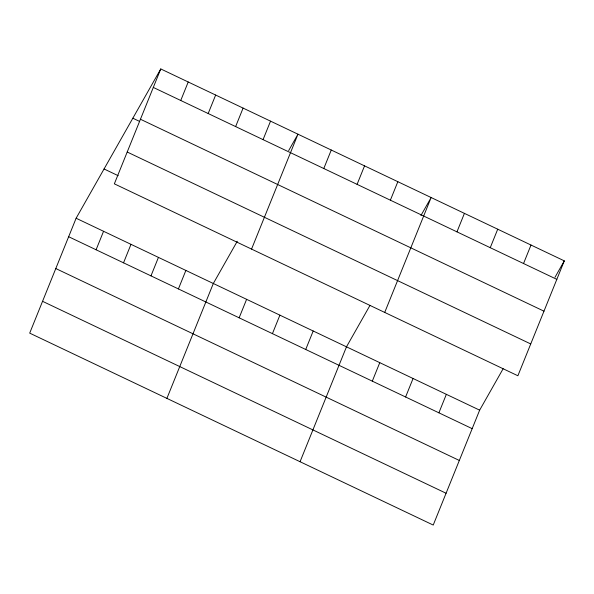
<?xml version="1.0" encoding="UTF-8"?>
<svg xmlns="http://www.w3.org/2000/svg" width="594" height="594" viewBox="0 0 594 594"><rect width="100%" height="100%" fill="white"/><g stroke="black" fill="none" stroke-linecap="round" stroke-linejoin="round"><path stroke-width="0.89" d="M160.774 68.941L114.352 183.836L517.879 375.764L564.3 260.87L160.774 68.941L76.121 218.236L29.7 333.13L433.226 525.059L479.648 410.164L503.148 368.718M96.087 249.777L103.564 231.289M180.747 100.483L188.216 81.987M123.53 262.83L130.999 244.334M208.182 113.528L215.652 95.04M150.973 275.876L158.442 257.388M235.625 126.581L243.095 108.093M178.408 288.929L185.877 270.441M263.06 139.635L270.537 121.146M166.899 398.388L213.32 283.494L237.266 241.261M251.552 249.094L297.973 134.192L288.662 150.616M239.137 317.812L246.614 299.324M323.797 168.518L331.266 150.03M272.431 333.65L279.9 315.162M357.083 184.355L364.553 165.86M305.724 349.487L313.194 330.992M390.377 200.185L397.846 181.697M300.059 461.724L346.48 346.829L369.988 305.383M384.719 312.429L431.14 197.535L420.938 215.518M372.304 381.155L379.774 362.659M456.957 231.853L464.426 213.365M405.598 396.985L413.068 378.497M490.25 247.691L497.72 229.202M438.884 412.823L446.354 394.334M523.537 263.521L531.006 245.032M554.989 277.294L564.3 260.87M153.304 87.429L556.83 279.358M140.451 119.246L543.978 311.174M132.841 118.206L139.493 121.369M127.205 152.019L530.732 343.948M104.054 168.971L118.191 175.69M76.121 218.236L479.648 410.164M68.652 236.724L472.178 428.653M55.799 268.54L459.325 460.469M42.553 301.314L446.079 493.25"/></g></svg>
